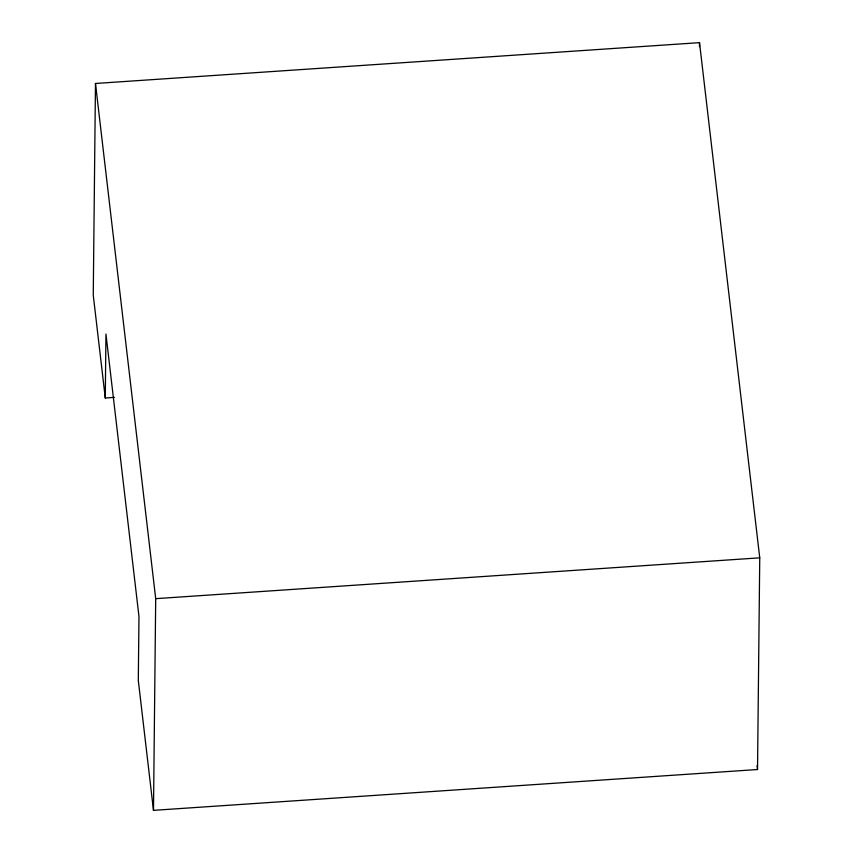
<?xml version="1.0" encoding="UTF-8"?>
<svg xmlns="http://www.w3.org/2000/svg" width="853" height="853" viewBox="0 0 853 853"><rect width="100%" height="100%" fill="white"/><g stroke="black" fill="none" stroke-linecap="round" stroke-linejoin="round"><path stroke-width="1.28" d="M105.282 397.999L105.943 334.056L138.975 616.548L138.303 680.481L153.487 810.35L757.528 769.523L759.746 557.83L699.513 42.65L95.472 83.477L93.254 295.17L105.282 397.999L114.451 397.381M153.487 810.35L155.704 598.657L95.472 83.477M699.471 46.648L699.513 42.65M155.704 598.657L759.746 557.83M757.069 765.557L757.528 769.523"/></g></svg>
